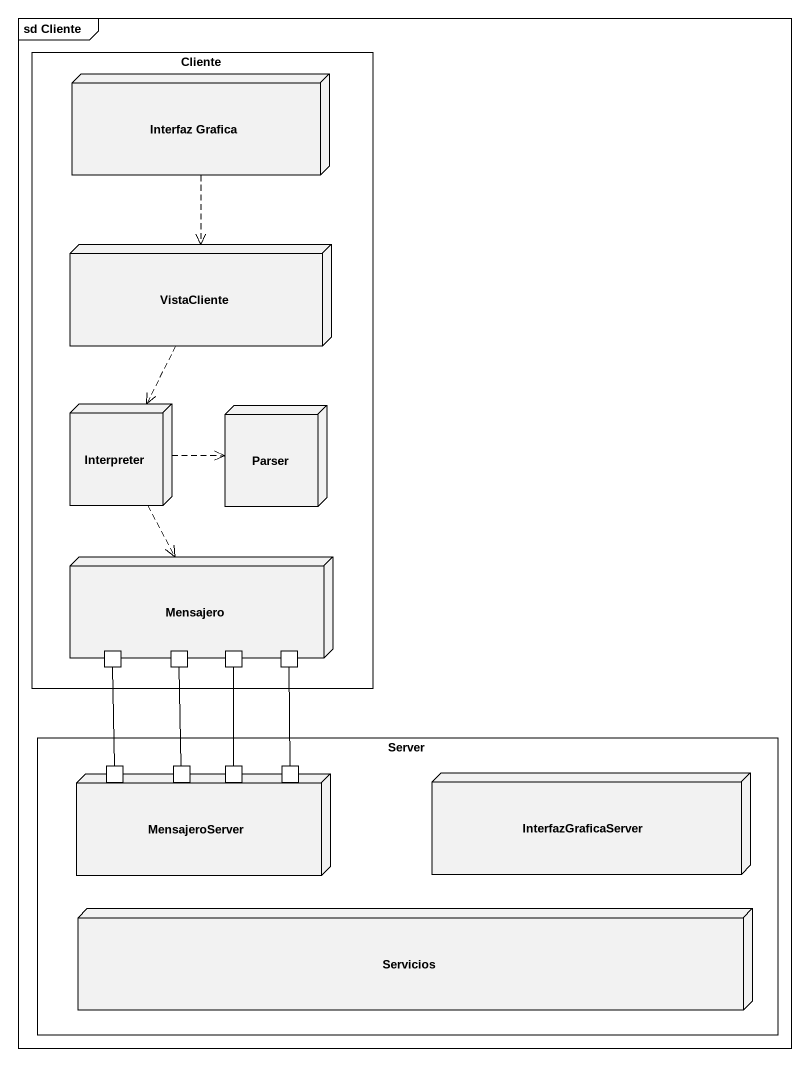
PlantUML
@startuml
mainframe sd Cliente
rectangle Cliente {
  node "Interfaz Grafica" as Interfaz_Grafica
  node VistaCliente
  node Interpreter
  node Parser
  node Mensajero {
    port " " as port1
    port " " as port2
    port " " as port3
    port " " as port4
  }
}
rectangle Server {
  node MensajeroServer {
    port " " as port5
    port " " as port6
    port " " as port7
    port " " as port8
  }
  node InterfazGraficaServer
  node Servicios
}
Interfaz_Grafica ..> VistaCliente
VistaCliente ..> Interpreter
Interpreter .right.> Parser
Interpreter ..> Mensajero
port5 -up- port1
port6 -up- port2
port7 -up- port3
port8 -up- port4
@enduml
